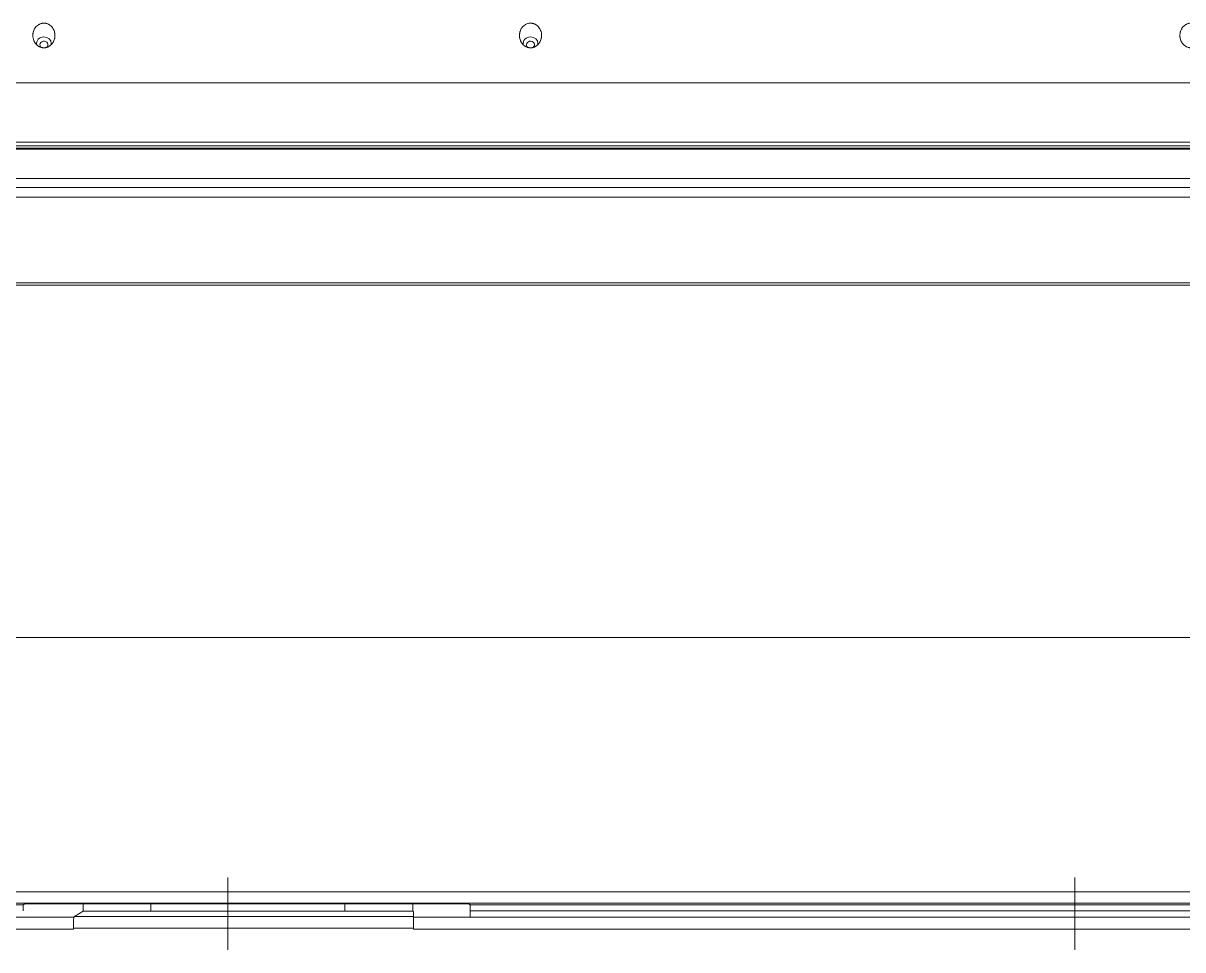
# Model space of a CAD drawing. Header units: millimetres. Extents: x 70151 to 230897, y 35202 to 113211.
# Drawn here: x 174778.6 to 174879.1, y 71113.1 to 71193.4 of the extents above; entities that cross this region are included whole.
import ezdxf

# ---------------------------------------------------------------- set-up
doc = ezdxf.new("R2010")
doc.units = ezdxf.units.MM
doc.header["$LTSCALE"] = 50
doc.layers.add('2-con', color=2, linetype='Continuous')
doc.layers.add('mark-B', color=2, linetype='Continuous', lineweight=20)

# ---------------------------------------------------------------- blocks, each defined once
blk = doc.blocks.new('무풍1way 일반')
at = {"layer": 'mark-B'}
for p, q in [((-217.36, -332.68), (-217.36, -337.43)), ((-217.36, -337.57), (-217.36, -332.93)), ((-217.36, -333.08), (-217.36, -335.12)), ((-217.36, -333.78), (-217.36, -333.1)), ((-217.36, -333.44), (-217.36, -338.93)), ((-217.36, -334.62), (-217.36, -333.56)), ((-143.96, -332.68), (-143.96, -337.43)), ((-143.96, -337.57), (-143.96, -332.93)), ((-143.96, -333.08), (-143.96, -335.12)), ((-143.96, -333.78), (-143.96, -333.1)), ((-143.96, -333.44), (-143.96, -338.93)), ((-143.96, -334.62), (-143.96, -333.56)), ((-217.36, -335.68), (-217.36, -333.78)), ((-217.36, -333.79), (-217.36, -334.37)), ((-217.36, -333.93), (-217.36, -337.94)), ((-217.36, -338.1), (-217.36, -334.6)), ((-160.05, -335.57), (-160.05, -334.56)), ((-160.05, -334.56), (-130.58, -334.56)), ((-143.96, -335.68), (-143.96, -333.78)), ((-143.96, -333.79), (-143.96, -334.37)), ((-143.96, -333.93), (-143.96, -337.94)), ((-143.96, -338.1), (-143.96, -334.6)), ((-217.36, -335.12), (-217.36, -335.73)), ((-160.05, -335.99), (-160.05, -335.21)), ((-130.67, -335.57), (-160.05, -335.57)), ((-160.05, -335.57), (-160.05, -335.99)), ((-143.96, -335.12), (-143.96, -335.73)), ((-131.43, -336.03), (-130.67, -335.57)), ((-159.99, -336.03), (-160.05, -335.99)), ((-159.99, -336.03), (-159.99, -336.67)), ((-159.99, -336.03), (-154.11, -336.03)), ((-154.11, -336.03), (-154.11, -336.67)), ((-154.11, -336.03), (-137.3, -336.03)), ((-137.3, -336.67), (-137.3, -336.03)), ((-137.3, -336.03), (-131.43, -336.03)), ((-131.43, -336.03), (-131.43, -336.67)), ((-217.36, -337.43), (-217.36, -338.28)), ((-217.36, -338.03), (-217.36, -337.57)), ((-143.96, -337.43), (-143.96, -338.28)), ((-143.96, -338.03), (-143.96, -337.57))]:
    blk.add_line(p, q, dxfattribs=at)
for centre, major_axis, ratio, start_param, end_param in [((-130.67, -334.57), (0, -1), 0.087489, 0.05236, 1.587424), ((-170.2, -411.11), (0.346, 0), 0.913545, 2.274711, 6.283185), ((-170.2, -411.11), (0.346, 0), 0.913545, 0, 0.786376), ((-128.03, -411.11), (0.346, 0), 0.913545, 2.274711, 6.283185), ((-128.03, -411.11), (0.346, 0), 0.913545, 0, 0.786376), ((-170.2, -411.21), (-0.641, 0), 0.913545, 6.140244, 6.283185), ((-170.2, -411.21), (-0.641, 0), 0.913545, 0, 1.570794), ((-170.2, -411.21), (-0.641, 0), 0.913545, 1.570794, 3.322627), ((-128.03, -411.21), (-0.641, 0), 0.913545, 6.140244, 6.283185), ((-128.03, -411.21), (-0.641, 0), 0.913545, 0, 1.570794), ((-128.03, -411.21), (-0.641, 0), 0.913545, 1.570794, 3.322627)]:
    blk.add_ellipse(centre, major_axis=major_axis, ratio=ratio, start_param=start_param, end_param=end_param, dxfattribs=at)
for points, knots in [([(-416.54, -334.47), (-405.85, -334.47), (-395.16, -334.47), (-373.79, -334.47), (-363.1, -334.47), (-331.04, -334.47), (-309.67, -334.47), (-245.55, -334.47), (-202.8, -334.47), (-160.05, -334.47)], [0, 0, 0, 0, 0.125, 0.125, 0.25, 0.25, 0.5, 0.5, 1, 1, 1, 1]), ([(-160.05, -335.49), (-160.05, -335.49), (-160.05, -335.49), (-160.05, -335.46), (-160.05, -335.44), (-160.05, -335.4), (-160.05, -335.36), (-160.05, -335.29), (-160.05, -335.25), (-160.05, -335.15), (-160.05, -335.1), (-160.05, -334.99), (-160.05, -334.93), (-160.05, -334.8), (-160.05, -334.74), (-160.05, -334.6), (-160.05, -334.54), (-160.05, -334.47)], [0, 0, 0, 0, 0.125, 0.125, 0.25, 0.25, 0.375, 0.375, 0.5, 0.5, 0.625, 0.625, 0.75, 0.75, 0.875, 0.875, 1, 1, 1, 1]), ([(-160.05, -335.49), (-202.8, -335.49), (-245.55, -335.49), (-309.67, -335.49), (-331.04, -335.49), (-363.1, -335.49), (-373.79, -335.49), (-395.16, -335.49), (-405.85, -335.49), (-416.54, -335.49)], [0, 0, 0, 0, 0.5, 0.5, 0.75, 0.75, 0.875, 0.875, 1, 1, 1, 1]), ([(-413.4, -336.06), (-413.07, -336.06), (-412.73, -336.06), (-411.06, -336.06), (-409.72, -336.06), (-403.03, -336.06), (-397.67, -336.06), (-370.9, -336.06), (-349.47, -336.06), (-273.69, -336.06), (-219.33, -336.06), (-164.97, -336.06)], [0, 0, 0, 0, 0.004042, 0.004042, 0.020209, 0.020209, 0.084879, 0.084879, 0.343558, 0.343558, 1, 1, 1, 1]), ([(-413.4, -336.06), (-413.07, -336.06), (-412.73, -336.06), (-411.06, -336.06), (-409.72, -336.06), (-403.03, -336.06), (-397.67, -336.06), (-370.9, -336.06), (-349.47, -336.06), (-273.69, -336.06), (-219.33, -336.06), (-164.97, -336.06)], [0, 0, 0, 0, 0.004042, 0.004042, 0.020209, 0.020209, 0.084879, 0.084879, 0.343558, 0.343558, 1, 1, 1, 1]), ([(-164.97, -336.06), (-164.97, -336.09), (-164.97, -336.13), (-164.97, -336.17), (-164.97, -336.19), (-164.97, -336.22), (-164.97, -336.24), (-164.97, -336.28), (-164.97, -336.31), (-164.97, -336.35), (-164.97, -336.36), (-164.97, -336.39), (-164.97, -336.4), (-164.97, -336.44), (-164.97, -336.46), (-164.97, -336.48), (-164.97, -336.49), (-164.97, -336.51), (-164.97, -336.52), (-164.97, -336.53), (-164.97, -336.54), (-164.96, -336.55), (-164.96, -336.56), (-164.96, -336.56), (-164.96, -336.56)], [0, 0, 0, 0, 0.125, 0.125, 0.1875, 0.1875, 0.25, 0.25, 0.375, 0.375, 0.4375, 0.4375, 0.5, 0.5, 0.625, 0.625, 0.6875, 0.6875, 0.75, 0.8125, 0.8125, 0.875, 0.875, 1, 1, 1, 1]), ([(-164.97, -336.06), (-164.97, -336.09), (-164.97, -336.13), (-164.97, -336.17), (-164.97, -336.19), (-164.97, -336.22), (-164.97, -336.24), (-164.97, -336.28), (-164.97, -336.31), (-164.97, -336.35), (-164.97, -336.36), (-164.97, -336.39), (-164.97, -336.4), (-164.97, -336.44), (-164.97, -336.46), (-164.97, -336.48), (-164.97, -336.49), (-164.97, -336.51), (-164.97, -336.52), (-164.97, -336.53), (-164.97, -336.54), (-164.96, -336.55), (-164.96, -336.56), (-164.96, -336.56), (-164.96, -336.56)], [0, 0, 0, 0, 0.125, 0.125, 0.1875, 0.1875, 0.25, 0.25, 0.375, 0.375, 0.4375, 0.4375, 0.5, 0.5, 0.625, 0.625, 0.6875, 0.6875, 0.75, 0.8125, 0.8125, 0.875, 0.875, 1, 1, 1, 1]), ([(-164.96, -336.56), (-164.94, -336.58), (-164.93, -336.6), (-164.89, -336.63), (-164.87, -336.65), (-164.86, -336.67)], [0, 0, 0, 0, 0.500753, 0.500753, 1, 1, 1, 1]), ([(-164.96, -336.56), (-164.94, -336.58), (-164.93, -336.6), (-164.89, -336.63), (-164.87, -336.65), (-164.86, -336.67)], [0, 0, 0, 0, 0.500753, 0.500753, 1, 1, 1, 1]), ([(-126.23, -336.56), (-126.24, -336.58), (-126.26, -336.6), (-126.3, -336.63), (-126.31, -336.65), (-126.33, -336.67)], [0, 0, 0, 0, 0.500753, 0.500753, 1, 1, 1, 1]), ([(-126.23, -336.56), (-126.24, -336.58), (-126.26, -336.6), (-126.3, -336.63), (-126.31, -336.65), (-126.33, -336.67)], [0, 0, 0, 0, 0.500753, 0.500753, 1, 1, 1, 1]), ([(-126.23, -336.56), (-126.23, -336.56), (-126.23, -336.56), (-126.23, -336.55), (-126.23, -336.54), (-126.23, -336.53), (-126.22, -336.53), (-126.22, -336.51), (-126.22, -336.49), (-126.22, -336.47), (-126.22, -336.46), (-126.22, -336.44), (-126.22, -336.42), (-126.22, -336.39), (-126.22, -336.37), (-126.22, -336.32), (-126.22, -336.31), (-126.22, -336.28), (-126.22, -336.25), (-126.22, -336.22), (-126.22, -336.19), (-126.22, -336.17), (-126.22, -336.13), (-126.22, -336.09), (-126.22, -336.06)], [0, 0, 0, 0, 0.125, 0.125, 0.1875, 0.1875, 0.25, 0.25, 0.375, 0.375, 0.4375, 0.4375, 0.5, 0.5, 0.625, 0.625, 0.6875, 0.6875, 0.75, 0.8125, 0.8125, 0.875, 0.875, 1, 1, 1, 1]), ([(-126.23, -336.56), (-126.23, -336.56), (-126.23, -336.56), (-126.23, -336.55), (-126.23, -336.54), (-126.23, -336.53), (-126.22, -336.53), (-126.22, -336.51), (-126.22, -336.49), (-126.22, -336.47), (-126.22, -336.46), (-126.22, -336.44), (-126.22, -336.42), (-126.22, -336.39), (-126.22, -336.37), (-126.22, -336.32), (-126.22, -336.31), (-126.22, -336.28), (-126.22, -336.25), (-126.22, -336.22), (-126.22, -336.19), (-126.22, -336.17), (-126.22, -336.13), (-126.22, -336.09), (-126.22, -336.06)], [0, 0, 0, 0, 0.125, 0.125, 0.1875, 0.1875, 0.25, 0.25, 0.375, 0.375, 0.4375, 0.4375, 0.5, 0.5, 0.625, 0.625, 0.6875, 0.6875, 0.75, 0.8125, 0.8125, 0.875, 0.875, 1, 1, 1, 1]), ([(0, -337.7), (-37.52, -337.7), (-112.55, -337.7), (-206.33, -337.7), (-281.36, -337.7), (-337.64, -337.7), (-384.53, -337.7), (-417.35, -337.7), (-435.94, -337.7), (-445.14, -337.7), (-449.65, -337.7)], [0, 0, 0, 0, 0.250292, 0.500585, 0.625731, 0.750877, 0.876023, 0.938597, 0.969883, 1, 1, 1, 1]), ([(0, -337.7), (-37.52, -337.7), (-112.55, -337.7), (-206.33, -337.7), (-281.36, -337.7), (-337.64, -337.7), (-384.53, -337.7), (-417.35, -337.7), (-435.94, -337.7), (-445.14, -337.7), (-449.65, -337.7)], [0, 0, 0, 0, 0.250292, 0.500585, 0.625731, 0.750877, 0.876023, 0.938597, 0.969883, 1, 1, 1, 1]), ([(-456.22, -359.74), (-451.47, -359.74), (-441.96, -359.74), (-422.95, -359.74), (-389.69, -359.74), (-342.16, -359.74), (-285.14, -359.74), (-209.1, -359.74), (-114.05, -359.74), (-38.02, -359.74), (0, -359.74)], [0, 0, 0, 0, 0.03125, 0.0625, 0.125, 0.25, 0.375, 0.5, 0.75, 1, 1, 1, 1]), ([(-456.22, -359.74), (-451.47, -359.74), (-441.96, -359.74), (-422.95, -359.74), (-389.69, -359.74), (-342.16, -359.74), (-285.14, -359.74), (-209.1, -359.74), (-114.05, -359.74), (-38.02, -359.74), (0, -359.74)], [0, 0, 0, 0, 0.03125, 0.0625, 0.125, 0.25, 0.375, 0.5, 0.75, 1, 1, 1, 1]), ([(0, -390.48), (-70.86, -390.48), (-141.72, -390.48), (-248.01, -390.48), (-301.15, -390.48), (-363.15, -390.48), (-394.15, -390.48), (-411.87, -390.48), (-420.73, -390.48), (-425.15, -390.48)], [0, 0, 0, 0, 0.5, 0.5, 0.75, 0.875, 0.9375, 0.96875, 1, 1, 1, 1]), ([(0, -390.48), (-70.86, -390.48), (-141.72, -390.48), (-248.01, -390.48), (-301.15, -390.48), (-363.15, -390.48), (-394.15, -390.48), (-411.87, -390.48), (-420.73, -390.48), (-425.15, -390.48)], [0, 0, 0, 0, 0.5, 0.5, 0.75, 0.875, 0.9375, 0.96875, 1, 1, 1, 1]), ([(0, -397.9), (-35.56, -397.9), (-106.68, -397.9), (-213.36, -397.9), (-302.26, -397.9), (-364.49, -397.9), (-395.6, -397.9), (-413.38, -397.9), (-422.27, -397.9), (-426.72, -397.9)], [0, 0, 0, 0, 0.25, 0.5, 0.75, 0.875, 0.9375, 0.96875, 1, 1, 1, 1]), ([(0, -397.9), (-35.56, -397.9), (-106.68, -397.9), (-213.36, -397.9), (-302.26, -397.9), (-364.49, -397.9), (-395.6, -397.9), (-413.38, -397.9), (-422.27, -397.9), (-426.72, -397.9)], [0, 0, 0, 0, 0.25, 0.5, 0.75, 0.875, 0.9375, 0.96875, 1, 1, 1, 1]), ([(-426.89, -398.74), (-422.45, -398.74), (-418, -398.74), (-409.11, -398.74), (-404.66, -398.74), (-391.32, -398.74), (-382.43, -398.74), (-355.74, -398.74), (-302.38, -398.74), (-249.02, -398.74), (-142.3, -398.74), (-71.15, -398.74), (0, -398.74)], [0, 0, 0, 0, 0.03125, 0.03125, 0.0625, 0.0625, 0.125, 0.125, 0.25, 0.5, 0.5, 1, 1, 1, 1]), ([(-426.89, -398.74), (-422.45, -398.74), (-418, -398.74), (-409.11, -398.74), (-404.66, -398.74), (-391.32, -398.74), (-382.43, -398.74), (-355.74, -398.74), (-302.38, -398.74), (-249.02, -398.74), (-142.3, -398.74), (-71.15, -398.74), (0, -398.74)], [0, 0, 0, 0, 0.03125, 0.03125, 0.0625, 0.0625, 0.125, 0.125, 0.25, 0.5, 0.5, 1, 1, 1, 1]), ([(-426.89, -402.05), (-422.44, -402.05), (-418, -402.05), (-409.1, -402.05), (-404.66, -402.05), (-391.32, -402.05), (-382.42, -402.05), (-355.74, -402.05), (-337.96, -402.05), (-284.59, -402.05), (-249.02, -402.05), (-142.3, -402.05), (-71.15, -402.05), (0, -402.05)], [0, 0, 0, 0, 0.03125, 0.03125, 0.0625, 0.0625, 0.125, 0.125, 0.25, 0.25, 0.5, 0.5, 1, 1, 1, 1]), ([(0, -402.14), (-71.15, -402.14), (-142.3, -402.14), (-249.02, -402.14), (-284.59, -402.14), (-337.95, -402.14), (-355.74, -402.14), (-382.42, -402.14), (-391.31, -402.14), (-404.65, -402.14), (-409.1, -402.14), (-417.99, -402.14), (-422.44, -402.14), (-426.89, -402.14)], [0, 0, 0, 0, 0.5, 0.5, 0.75, 0.75, 0.875, 0.875, 0.9375, 0.9375, 0.96875, 0.96875, 1, 1, 1, 1]), ([(-226.56, -411.49), (-226.53, -411.55), (-226.51, -411.61), (-226.49, -411.71), (-226.49, -411.74), (-226.48, -411.79), (-226.48, -411.81), (-226.48, -411.84), (-226.48, -411.86), (-226.48, -411.94), (-226.48, -412.01), (-226.49, -412.11), (-226.5, -412.14), (-226.51, -412.19), (-226.51, -412.2), (-226.52, -412.24), (-226.52, -412.25), (-226.55, -412.33), (-226.57, -412.39), (-226.62, -412.48), (-226.64, -412.51), (-226.66, -412.55), (-226.67, -412.57), (-226.69, -412.59), (-226.7, -412.61), (-226.75, -412.67), (-226.8, -412.72), (-226.87, -412.78), (-226.9, -412.8), (-226.94, -412.83), (-226.95, -412.84), (-226.98, -412.86), (-227, -412.87), (-227.07, -412.91), (-227.13, -412.93), (-227.23, -412.96), (-227.26, -412.97), (-227.33, -412.98), (-227.36, -412.98), (-227.46, -412.99), (-227.52, -412.98), (-227.61, -412.97), (-227.62, -412.96), (-227.66, -412.96), (-227.67, -412.95), (-227.72, -412.94), (-227.75, -412.93), (-227.81, -412.9), (-227.84, -412.89), (-227.9, -412.85), (-227.93, -412.83), (-228.01, -412.78), (-228.06, -412.73), (-228.15, -412.63), (-228.19, -412.58), (-228.24, -412.5), (-228.26, -412.47), (-228.28, -412.42), (-228.29, -412.41), (-228.3, -412.38), (-228.31, -412.36), (-228.34, -412.29), (-228.36, -412.22), (-228.37, -412.14), (-228.38, -412.12), (-228.38, -412.09), (-228.38, -412.07), (-228.39, -412.02), (-228.39, -411.99), (-228.4, -411.89), (-228.39, -411.83), (-228.38, -411.74), (-228.38, -411.73), (-228.37, -411.7), (-228.37, -411.68), (-228.36, -411.63), (-228.35, -411.6), (-228.32, -411.5), (-228.3, -411.44), (-228.26, -411.37), (-228.25, -411.35), (-228.23, -411.33), (-228.22, -411.31), (-228.2, -411.27), (-228.18, -411.24), (-228.12, -411.16), (-228.07, -411.12), (-228.01, -411.06), (-228, -411.05), (-227.97, -411.03), (-227.96, -411.02), (-227.92, -410.99), (-227.89, -410.97), (-227.8, -410.93), (-227.74, -410.9), (-227.66, -410.88), (-227.64, -410.87), (-227.61, -410.87), (-227.59, -410.86), (-227.55, -410.85), (-227.48, -410.85), (-227.41, -410.85), (-227.36, -410.85), (-227.35, -410.85), (-227.31, -410.86), (-227.3, -410.86), (-227.21, -410.87), (-227.15, -410.89), (-227.07, -410.93), (-227.06, -410.93), (-227.03, -410.95), (-226.99, -410.97), (-226.92, -411.02), (-226.86, -411.06), (-226.83, -411.09), (-226.81, -411.1), (-226.79, -411.13), (-226.78, -411.14), (-226.72, -411.2), (-226.68, -411.25), (-226.64, -411.32), (-226.63, -411.34), (-226.61, -411.37), (-226.6, -411.4), (-226.58, -411.43), (-226.57, -411.46), (-226.56, -411.47), (-226.56, -411.49)], [0, 0, 0, 0, 0.03125, 0.03125, 0.046875, 0.046875, 0.054687, 0.054687, 0.0625, 0.0625, 0.09375, 0.09375, 0.109375, 0.109375, 0.117187, 0.117187, 0.125, 0.125, 0.15625, 0.15625, 0.171875, 0.171875, 0.179687, 0.179687, 0.1875, 0.1875, 0.21875, 0.21875, 0.234375, 0.234375, 0.242187, 0.242187, 0.25, 0.25, 0.28125, 0.28125, 0.296875, 0.296875, 0.3125, 0.3125, 0.34375, 0.34375, 0.351563, 0.351563, 0.359375, 0.359375, 0.375, 0.375, 0.390625, 0.390625, 0.40625, 0.40625, 0.4375, 0.4375, 0.46875, 0.46875, 0.484375, 0.484375, 0.492188, 0.492188, 0.5, 0.5, 0.53125, 0.53125, 0.539063, 0.539063, 0.546875, 0.546875, 0.5625, 0.5625, 0.59375, 0.59375, 0.601563, 0.601563, 0.609375, 0.609375, 0.625, 0.625, 0.65625, 0.65625, 0.664063, 0.664063, 0.671875, 0.671875, 0.6875, 0.6875, 0.71875, 0.71875, 0.726563, 0.726563, 0.734375, 0.734375, 0.75, 0.75, 0.78125, 0.78125, 0.789063, 0.789063, 0.796875, 0.796875, 0.8125, 0.828125, 0.828125, 0.835938, 0.835938, 0.84375, 0.84375, 0.875, 0.875, 0.882813, 0.882813, 0.890625, 0.90625, 0.921875, 0.921875, 0.929688, 0.929688, 0.9375, 0.9375, 0.96875, 0.96875, 0.976563, 0.976563, 0.984375, 0.992188, 0.992188, 1, 1, 1, 1]), ([(-169.32, -411.49), (-169.3, -411.55), (-169.28, -411.61), (-169.26, -411.71), (-169.25, -411.74), (-169.25, -411.79), (-169.25, -411.81), (-169.24, -411.84), (-169.24, -411.86), (-169.24, -411.94), (-169.24, -412.01), (-169.26, -412.11), (-169.26, -412.14), (-169.27, -412.19), (-169.28, -412.2), (-169.28, -412.24), (-169.29, -412.25), (-169.31, -412.33), (-169.34, -412.39), (-169.38, -412.48), (-169.4, -412.51), (-169.43, -412.55), (-169.44, -412.57), (-169.46, -412.59), (-169.47, -412.61), (-169.52, -412.67), (-169.56, -412.72), (-169.64, -412.78), (-169.66, -412.8), (-169.71, -412.83), (-169.72, -412.84), (-169.75, -412.86), (-169.76, -412.87), (-169.84, -412.91), (-169.9, -412.93), (-169.99, -412.96), (-170.02, -412.97), (-170.09, -412.98), (-170.12, -412.98), (-170.22, -412.99), (-170.29, -412.98), (-170.37, -412.97), (-170.39, -412.96), (-170.42, -412.96), (-170.44, -412.95), (-170.48, -412.94), (-170.51, -412.93), (-170.58, -412.9), (-170.61, -412.89), (-170.66, -412.85), (-170.69, -412.83), (-170.77, -412.78), (-170.82, -412.73), (-170.91, -412.63), (-170.95, -412.58), (-171.01, -412.5), (-171.02, -412.47), (-171.04, -412.42), (-171.05, -412.41), (-171.07, -412.38), (-171.07, -412.36), (-171.1, -412.29), (-171.12, -412.22), (-171.14, -412.14), (-171.14, -412.12), (-171.15, -412.09), (-171.15, -412.07), (-171.15, -412.02), (-171.16, -411.99), (-171.16, -411.89), (-171.16, -411.83), (-171.15, -411.74), (-171.14, -411.73), (-171.14, -411.7), (-171.13, -411.68), (-171.12, -411.63), (-171.11, -411.6), (-171.08, -411.5), (-171.06, -411.44), (-171.02, -411.37), (-171.01, -411.35), (-171, -411.33), (-170.99, -411.31), (-170.96, -411.27), (-170.94, -411.24), (-170.88, -411.16), (-170.84, -411.12), (-170.77, -411.06), (-170.76, -411.05), (-170.73, -411.03), (-170.72, -411.02), (-170.68, -410.99), (-170.65, -410.97), (-170.57, -410.93), (-170.5, -410.9), (-170.42, -410.88), (-170.41, -410.87), (-170.38, -410.87), (-170.36, -410.86), (-170.31, -410.85), (-170.24, -410.85), (-170.18, -410.85), (-170.13, -410.85), (-170.11, -410.85), (-170.08, -410.86), (-170.06, -410.86), (-169.98, -410.87), (-169.92, -410.89), (-169.84, -410.93), (-169.82, -410.93), (-169.79, -410.95), (-169.75, -410.97), (-169.68, -411.02), (-169.63, -411.06), (-169.59, -411.09), (-169.58, -411.1), (-169.55, -411.13), (-169.54, -411.14), (-169.49, -411.2), (-169.45, -411.25), (-169.4, -411.32), (-169.39, -411.34), (-169.38, -411.37), (-169.36, -411.4), (-169.35, -411.43), (-169.33, -411.46), (-169.33, -411.47), (-169.32, -411.49)], [0, 0, 0, 0, 0.03125, 0.03125, 0.046875, 0.046875, 0.054687, 0.054687, 0.0625, 0.0625, 0.09375, 0.09375, 0.109375, 0.109375, 0.117187, 0.117187, 0.125, 0.125, 0.15625, 0.15625, 0.171875, 0.171875, 0.179687, 0.179687, 0.1875, 0.1875, 0.21875, 0.21875, 0.234375, 0.234375, 0.242187, 0.242187, 0.25, 0.25, 0.28125, 0.28125, 0.296875, 0.296875, 0.3125, 0.3125, 0.34375, 0.34375, 0.351562, 0.351562, 0.359375, 0.359375, 0.375, 0.375, 0.390625, 0.390625, 0.40625, 0.40625, 0.4375, 0.4375, 0.46875, 0.46875, 0.484375, 0.484375, 0.492187, 0.492187, 0.5, 0.5, 0.53125, 0.53125, 0.539062, 0.539062, 0.546875, 0.546875, 0.5625, 0.5625, 0.59375, 0.59375, 0.601562, 0.601562, 0.609375, 0.609375, 0.625, 0.625, 0.65625, 0.65625, 0.664062, 0.664062, 0.671875, 0.671875, 0.6875, 0.6875, 0.71875, 0.71875, 0.726562, 0.726562, 0.734375, 0.734375, 0.75, 0.75, 0.78125, 0.78125, 0.789062, 0.789062, 0.796875, 0.796875, 0.8125, 0.828125, 0.828125, 0.835937, 0.835937, 0.84375, 0.84375, 0.875, 0.875, 0.882812, 0.882812, 0.890625, 0.90625, 0.921875, 0.921875, 0.929687, 0.929687, 0.9375, 0.9375, 0.96875, 0.96875, 0.976562, 0.976562, 0.984375, 0.992187, 0.992187, 1, 1, 1, 1]), ([(-127.15, -411.49), (-127.12, -411.55), (-127.11, -411.61), (-127.09, -411.71), (-127.08, -411.74), (-127.07, -411.79), (-127.07, -411.81), (-127.07, -411.84), (-127.07, -411.86), (-127.07, -411.94), (-127.07, -412.01), (-127.08, -412.11), (-127.09, -412.14), (-127.1, -412.19), (-127.1, -412.2), (-127.11, -412.24), (-127.12, -412.25), (-127.14, -412.33), (-127.17, -412.39), (-127.21, -412.48), (-127.23, -412.51), (-127.25, -412.55), (-127.26, -412.57), (-127.28, -412.59), (-127.29, -412.61), (-127.34, -412.67), (-127.39, -412.72), (-127.46, -412.78), (-127.49, -412.8), (-127.53, -412.83), (-127.55, -412.84), (-127.57, -412.86), (-127.59, -412.87), (-127.66, -412.91), (-127.72, -412.93), (-127.82, -412.96), (-127.85, -412.97), (-127.92, -412.98), (-127.95, -412.98), (-128.05, -412.99), (-128.12, -412.98), (-128.2, -412.97), (-128.21, -412.96), (-128.25, -412.96), (-128.26, -412.95), (-128.31, -412.94), (-128.34, -412.93), (-128.4, -412.9), (-128.43, -412.89), (-128.49, -412.85), (-128.52, -412.83), (-128.6, -412.78), (-128.65, -412.73), (-128.74, -412.63), (-128.78, -412.58), (-128.83, -412.5), (-128.85, -412.47), (-128.87, -412.42), (-128.88, -412.41), (-128.89, -412.38), (-128.9, -412.36), (-128.93, -412.29), (-128.95, -412.22), (-128.96, -412.14), (-128.97, -412.12), (-128.97, -412.09), (-128.97, -412.07), (-128.98, -412.02), (-128.98, -411.99), (-128.99, -411.89), (-128.98, -411.83), (-128.97, -411.74), (-128.97, -411.73), (-128.96, -411.7), (-128.96, -411.68), (-128.95, -411.63), (-128.94, -411.6), (-128.91, -411.5), (-128.89, -411.44), (-128.85, -411.37), (-128.84, -411.35), (-128.82, -411.33), (-128.82, -411.31), (-128.79, -411.27), (-128.77, -411.24), (-128.71, -411.16), (-128.66, -411.12), (-128.6, -411.06), (-128.59, -411.05), (-128.56, -411.03), (-128.55, -411.02), (-128.51, -410.99), (-128.48, -410.97), (-128.39, -410.93), (-128.33, -410.9), (-128.25, -410.88), (-128.23, -410.87), (-128.2, -410.87), (-128.19, -410.86), (-128.14, -410.85), (-128.07, -410.85), (-128, -410.85), (-127.95, -410.85), (-127.94, -410.85), (-127.9, -410.86), (-127.89, -410.86), (-127.81, -410.87), (-127.74, -410.89), (-127.67, -410.93), (-127.65, -410.93), (-127.62, -410.95), (-127.58, -410.97), (-127.51, -411.02), (-127.45, -411.06), (-127.42, -411.09), (-127.41, -411.1), (-127.38, -411.13), (-127.37, -411.14), (-127.31, -411.2), (-127.27, -411.25), (-127.23, -411.32), (-127.22, -411.34), (-127.21, -411.37), (-127.19, -411.4), (-127.18, -411.43), (-127.16, -411.46), (-127.16, -411.47), (-127.15, -411.49)], [0, 0, 0, 0, 0.03125, 0.03125, 0.046875, 0.046875, 0.054688, 0.054688, 0.0625, 0.0625, 0.09375, 0.09375, 0.109375, 0.109375, 0.117188, 0.117188, 0.125, 0.125, 0.15625, 0.15625, 0.171875, 0.171875, 0.179688, 0.179688, 0.1875, 0.1875, 0.21875, 0.21875, 0.234375, 0.234375, 0.242188, 0.242188, 0.25, 0.25, 0.28125, 0.28125, 0.296875, 0.296875, 0.3125, 0.3125, 0.34375, 0.34375, 0.351563, 0.351563, 0.359375, 0.359375, 0.375, 0.375, 0.390625, 0.390625, 0.40625, 0.40625, 0.4375, 0.4375, 0.46875, 0.46875, 0.484375, 0.484375, 0.492188, 0.492188, 0.5, 0.5, 0.53125, 0.53125, 0.539063, 0.539063, 0.546875, 0.546875, 0.5625, 0.5625, 0.59375, 0.59375, 0.601562, 0.601562, 0.609375, 0.609375, 0.625, 0.625, 0.65625, 0.65625, 0.664062, 0.664062, 0.671875, 0.671875, 0.6875, 0.6875, 0.71875, 0.71875, 0.726562, 0.726562, 0.734375, 0.734375, 0.75, 0.75, 0.78125, 0.78125, 0.789062, 0.789062, 0.796875, 0.796875, 0.8125, 0.828125, 0.828125, 0.835937, 0.835937, 0.84375, 0.84375, 0.875, 0.875, 0.882812, 0.882812, 0.890625, 0.90625, 0.921875, 0.921875, 0.929687, 0.929687, 0.9375, 0.9375, 0.96875, 0.96875, 0.976562, 0.976562, 0.984375, 0.992187, 0.992187, 1, 1, 1, 1])]:
    blk.add_open_spline(points, degree=3, knots=knots, dxfattribs=at)
for points, degree in [([(-160.05, -334.47), (-160.05, -334.5), (-160.05, -334.53), (-160.05, -334.56)], 3), ([(-130.58, -334.56), (-130.58, -334.53), (-130.58, -334.5), (-130.58, -334.47)], 3), ([(-130.58, -334.47), (-43.6, -334.47), (43.39, -334.47), (130.37, -334.47)], 3), ([(-164.97, -336.06), (-164.97, -335.87), (-164.97, -335.68), (-164.97, -335.49)], 3), ([(-164.97, -336.06), (-164.97, -335.87), (-164.97, -335.68), (-164.97, -335.49)], 3), ([(-130.67, -335.49), (-0.1, -335.49), (130.46, -335.49)], 2), ([(-164.96, -336.56), (-247.78, -336.56), (-330.6, -336.56), (-413.41, -336.56)], 3), ([(-164.96, -336.56), (-247.78, -336.56), (-330.6, -336.56), (-413.41, -336.56)], 3), ([(0, -336.56), (-42.08, -336.56), (-84.15, -336.56), (-126.23, -336.56)], 3), ([(0, -336.56), (-42.08, -336.56), (-84.15, -336.56), (-126.23, -336.56)], 3), ([(-449.65, -336.71), (-299.77, -336.71), (-149.88, -336.71), (0, -336.71)], 3), ([(-449.65, -336.71), (-299.77, -336.71), (-149.88, -336.71), (0, -336.71)], 3), ([(-164.86, -336.67), (-152.01, -336.67), (-139.17, -336.67), (-126.33, -336.67)], 3), ([(-164.86, -336.67), (-152.01, -336.67), (-139.17, -336.67), (-126.33, -336.67)], 3), ([(-425.15, -390.27), (-283.44, -390.27), (-141.72, -390.27), (0, -390.27)], 3), ([(-425.15, -390.27), (-283.44, -390.27), (-141.72, -390.27), (0, -390.27)], 3), ([(-426.89, -399.52), (-213.45, -399.52), (0, -399.52)], 2), ([(-426.89, -399.52), (-213.45, -399.52), (0, -399.52)], 2), ([(-427.34, -402.34), (-284.89, -402.34), (-142.45, -402.34), (0, -402.34)], 3), ([(0, -402.66), (-142.45, -402.66), (-284.89, -402.66), (-427.34, -402.66)], 3), ([(0, -407.82), (-145.51, -407.82), (-291.01, -407.82), (-436.52, -407.82)], 3)]:
    blk.add_open_spline(points, degree=degree, dxfattribs=at)
blk = doc.blocks.new('dpdjzjs')
at = {"layer": 'mark-B', "rotation": 180}
blk.add_blockref('무풍1way 일반', (174652.41, 90772.44), dxfattribs=at)

msp = doc.modelspace()

# ---------------------------------------------------------------- block references
at = {"layer": '2-con'}
msp.add_blockref('dpdjzjs', (0, -19992.04), dxfattribs=at)

doc.saveas('drawing.dxf')
